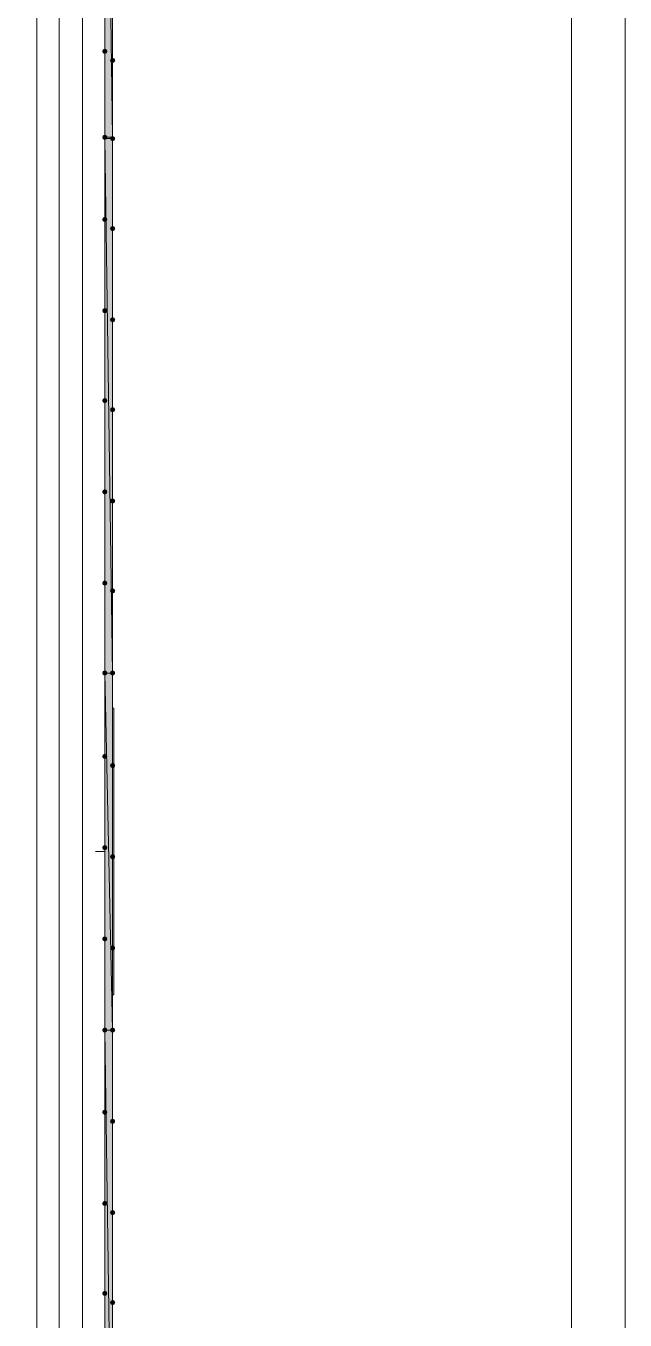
# Model space of a CAD drawing. Header units: millimetres. Extents: x 0 to 420, y 0 to 297.
# Drawn here: x 400.62 to 420.07, y 148.7 to 190.73 of the extents above; entities that cross this region are included whole.
import ezdxf

# ---------------------------------------------------------------- set-up
doc = ezdxf.new("R2010")
doc.units = ezdxf.units.MM

msp = doc.modelspace()

# ---------------------------------------------------------------- hatches: boundary and pattern name
h = msp.add_hatch(color=7)
h.paths.add_polyline_path([(403.436667, 205.062667), (403.436667, 187.113333), (403.182667, 205.062667)], flags=0)
h.paths.add_polyline_path([(403.436667, 187.113333), (403.182667, 205.062667), (403.182667, 187.113333)], flags=0)
for points in [[(403.267333, 189.907333), (403.242462, 189.847537), (403.182667, 189.822667), (403.122871, 189.847537), (403.098, 189.907333), (403.122871, 189.967129), (403.182667, 189.992), (403.242462, 189.967129)], [(403.521333, 189.611), (403.496463, 189.551204), (403.436667, 189.526333), (403.376871, 189.551204), (403.352, 189.611), (403.376871, 189.670796), (403.436667, 189.695667), (403.496462, 189.670796)], [(403.267333, 187.113333), (403.242462, 187.053537), (403.182667, 187.028667), (403.122871, 187.053537), (403.098, 187.113333), (403.122871, 187.173129), (403.182667, 187.198), (403.242462, 187.173129)], [(403.267333, 187.113333), (403.242462, 187.053537), (403.182667, 187.028667), (403.122871, 187.053537), (403.098, 187.113333), (403.122871, 187.173129), (403.182667, 187.198), (403.242462, 187.173129)], [(403.521333, 187.071), (403.496463, 187.011204), (403.436667, 186.986333), (403.376871, 187.011204), (403.352, 187.071), (403.376871, 187.130796), (403.436667, 187.155667), (403.496462, 187.130796)], [(403.267333, 184.446333), (403.242462, 184.386537), (403.182667, 184.361667), (403.122871, 184.386537), (403.098, 184.446333), (403.122871, 184.506129), (403.182667, 184.531), (403.242462, 184.506129)], [(403.521333, 184.15), (403.496463, 184.090204), (403.436667, 184.065333), (403.376871, 184.090204), (403.352, 184.15), (403.376871, 184.209796), (403.436667, 184.234667), (403.496462, 184.209796)], [(403.267333, 181.483), (403.242462, 181.423204), (403.182667, 181.398333), (403.122871, 181.423204), (403.098, 181.483), (403.122871, 181.542796), (403.182667, 181.567667), (403.242462, 181.542796)], [(403.521333, 181.186667), (403.496463, 181.126871), (403.436667, 181.102), (403.376871, 181.126871), (403.352, 181.186667), (403.376871, 181.246462), (403.436667, 181.271333), (403.496462, 181.246463)], [(403.267333, 178.562), (403.242462, 178.502204), (403.182667, 178.477333), (403.122871, 178.502204), (403.098, 178.562), (403.122871, 178.621796), (403.182667, 178.646667), (403.242462, 178.621796)], [(403.521333, 178.265667), (403.496463, 178.205871), (403.436667, 178.181), (403.376871, 178.205871), (403.352, 178.265667), (403.376871, 178.325462), (403.436667, 178.350333), (403.496462, 178.325463)], [(403.267333, 175.598667), (403.242462, 175.538871), (403.182667, 175.514), (403.122871, 175.538871), (403.098, 175.598667), (403.122871, 175.658462), (403.182667, 175.683333), (403.242462, 175.658463)], [(403.521333, 175.302333), (403.496463, 175.242537), (403.436667, 175.217667), (403.376871, 175.242537), (403.352, 175.302333), (403.376871, 175.362129), (403.436667, 175.387), (403.496462, 175.362129)], [(403.267333, 172.635333), (403.242462, 172.575537), (403.182667, 172.550667), (403.122871, 172.575537), (403.098, 172.635333), (403.122871, 172.695129), (403.182667, 172.72), (403.242462, 172.695129)], [(403.521333, 172.381333), (403.496463, 172.321537), (403.436667, 172.296667), (403.376871, 172.321537), (403.352, 172.381333), (403.376871, 172.441129), (403.436667, 172.466), (403.496462, 172.441129)], [(403.267333, 169.714333), (403.242462, 169.654538), (403.182667, 169.629667), (403.122871, 169.654538), (403.098, 169.714333), (403.122871, 169.774129), (403.182667, 169.799), (403.242462, 169.774129)], [(403.521333, 169.714333), (403.496463, 169.654538), (403.436667, 169.629667), (403.376871, 169.654538), (403.352, 169.714333), (403.376871, 169.774129), (403.436667, 169.799), (403.496462, 169.774129)], [(403.521333, 169.714333), (403.496463, 169.654538), (403.436667, 169.629667), (403.376871, 169.654538), (403.352, 169.714333), (403.376871, 169.774129), (403.436667, 169.799), (403.496462, 169.774129)], [(403.267333, 167.005), (403.242462, 166.945204), (403.182667, 166.920333), (403.122871, 166.945204), (403.098, 167.005), (403.122871, 167.064796), (403.182667, 167.089667), (403.242462, 167.064796)], [(403.521333, 166.708667), (403.496463, 166.648871), (403.436667, 166.624), (403.376871, 166.648871), (403.352, 166.708667), (403.376871, 166.768462), (403.436667, 166.793333), (403.496462, 166.768463)], [(403.267333, 164.041667), (403.242462, 163.981871), (403.182667, 163.957), (403.122871, 163.981871), (403.098, 164.041667), (403.122871, 164.101462), (403.182667, 164.126333), (403.242462, 164.101463)], [(403.521333, 163.745333), (403.496463, 163.685537), (403.436667, 163.660667), (403.376871, 163.685537), (403.352, 163.745333), (403.376871, 163.805129), (403.436667, 163.83), (403.496462, 163.805129)], [(403.267333, 161.078333), (403.242462, 161.018537), (403.182667, 160.993667), (403.122871, 161.018537), (403.098, 161.078333), (403.122871, 161.138129), (403.182667, 161.163), (403.242462, 161.138129)], [(403.521333, 160.782), (403.496463, 160.722204), (403.436667, 160.697333), (403.376871, 160.722204), (403.352, 160.782), (403.376871, 160.841796), (403.436667, 160.866667), (403.496462, 160.841796)], [(403.267333, 158.115), (403.242462, 158.055204), (403.182667, 158.030333), (403.122871, 158.055204), (403.098, 158.115), (403.122871, 158.174796), (403.182667, 158.199667), (403.242462, 158.174796)], [(403.521333, 158.115), (403.496463, 158.055204), (403.436667, 158.030333), (403.376871, 158.055204), (403.352, 158.115), (403.376871, 158.174796), (403.436667, 158.199667), (403.496462, 158.174796)], [(403.521333, 158.115), (403.496463, 158.055204), (403.436667, 158.030333), (403.376871, 158.055204), (403.352, 158.115), (403.376871, 158.174796), (403.436667, 158.199667), (403.496462, 158.174796)], [(403.267333, 155.448), (403.242462, 155.388204), (403.182667, 155.363333), (403.122871, 155.388204), (403.098, 155.448), (403.122871, 155.507796), (403.182667, 155.532667), (403.242462, 155.507796)], [(403.521333, 155.151667), (403.496463, 155.091871), (403.436667, 155.067), (403.376871, 155.091871), (403.352, 155.151667), (403.376871, 155.211462), (403.436667, 155.236333), (403.496462, 155.211463)], [(403.267333, 152.484667), (403.242462, 152.424871), (403.182667, 152.4), (403.122871, 152.424871), (403.098, 152.484667), (403.122871, 152.544462), (403.182667, 152.569333), (403.242462, 152.544463)], [(403.521333, 152.188333), (403.496463, 152.128537), (403.436667, 152.103667), (403.376871, 152.128537), (403.352, 152.188333), (403.376871, 152.248129), (403.436667, 152.273), (403.496462, 152.248129)], [(403.267333, 149.563667), (403.242462, 149.503871), (403.182667, 149.479), (403.122871, 149.503871), (403.098, 149.563667), (403.122871, 149.623462), (403.182667, 149.648333), (403.242462, 149.623463)], [(403.521333, 149.267333), (403.496463, 149.207537), (403.436667, 149.182667), (403.376871, 149.207537), (403.352, 149.267333), (403.376871, 149.327129), (403.436667, 149.352), (403.496462, 149.327129)]]:
    msp.add_hatch(color=254).paths.add_polyline_path(points, flags=0)
h = msp.add_hatch(color=7)
h.paths.add_polyline_path([(403.182667, 169.714333), (403.182667, 187.071), (403.436667, 169.714333)], flags=0)
h.paths.add_polyline_path([(403.182667, 187.071), (403.436667, 169.714333), (403.436667, 187.071)], flags=0)
h = msp.add_hatch(color=7)
h.paths.add_polyline_path([(403.182667, 158.115), (403.182667, 169.714333), (403.436667, 158.115)], flags=0)
h.paths.add_polyline_path([(403.182667, 169.714333), (403.436667, 158.115), (403.436667, 169.714333)], flags=0)
h = msp.add_hatch(color=7)
h.paths.add_polyline_path([(403.182667, 140.716), (403.182667, 158.115), (403.436667, 140.716)], flags=0)
h.paths.add_polyline_path([(403.182667, 158.115), (403.436667, 140.716), (403.436667, 158.115)], flags=0)

# ---------------------------------------------------------------- linework, layer by layer
at = {"color": 7, "lineweight": 0}
for points in [[(0.211668, 0), (420.073667, 0), (420.073667, 296.925999), (0.211668, 296.925999)], [(7.239002, 1.735667), (418.338, 1.735667), (418.338, 295.190332), (7.239002, 295.190332)], [(402.59, 205.062667), (403.182667, 205.062667), (403.182667, 122.766667), (402.59, 122.766667), (395.647333, 122.766667), (395.054667, 122.766667), (395.054667, 205.062667), (395.647333, 205.062667)], [(403.436667, 205.062667), (403.436667, 187.113333), (403.182667, 205.062667)], [(403.436667, 187.113333), (403.182667, 205.062667), (403.182667, 187.113333)], [(403.182667, 169.714333), (403.182667, 187.071), (403.436667, 169.714333)], [(403.182667, 187.071), (403.436667, 169.714333), (403.436667, 187.071)], [(403.436667, 140.716), (403.182667, 140.716), (403.182667, 158.115), (403.436667, 158.115), (403.182667, 158.115), (403.182667, 169.714333), (403.436667, 169.714333), (403.436667, 187.071), (403.182667, 187.071), (403.182667, 169.714333), (403.436667, 169.714333), (403.436667, 158.115)], [(403.182667, 158.115), (403.182667, 169.714333), (403.436667, 158.115)], [(403.182667, 169.714333), (403.436667, 158.115), (403.436667, 169.714333)], [(403.479, 159.258), (403.436667, 159.258), (403.436667, 168.571333), (403.479, 168.571333)], [(403.182667, 140.716), (403.182667, 158.115), (403.436667, 140.716)], [(403.182667, 158.115), (403.436667, 140.716), (403.436667, 158.115)]]:
    msp.add_lwpolyline(points, close=True, dxfattribs=at)
at = {"color": 253, "lineweight": 0}
for points in [[(400.981333, 205.062667), (400.981333, 122.766667)], [(401.701, 205.062667), (401.701, 122.766667)], [(402.463, 205.062667), (402.463, 122.766667)]]:
    msp.add_lwpolyline(points, dxfattribs=at)
at = {"color": 7, "lineweight": 0}
for points in [[(403.182667, 205.062667), (403.182667, 187.113333)], [(403.182667, 205.062667), (403.182667, 187.113333), (403.436667, 187.113333)], [(403.436667, 187.113333), (403.436667, 205.062667)], [(403.436667, 169.714333), (403.436667, 187.071)], [(403.436667, 158.115), (403.436667, 169.714333)], [(403.436667, 168.571333), (403.479, 168.571333), (403.479, 159.258)], [(403.182667, 163.914667), (402.886333, 163.914667)], [(403.436667, 140.716), (403.436667, 158.115)]]:
    msp.add_lwpolyline(points, dxfattribs=at)

doc.saveas('drawing.dxf')
